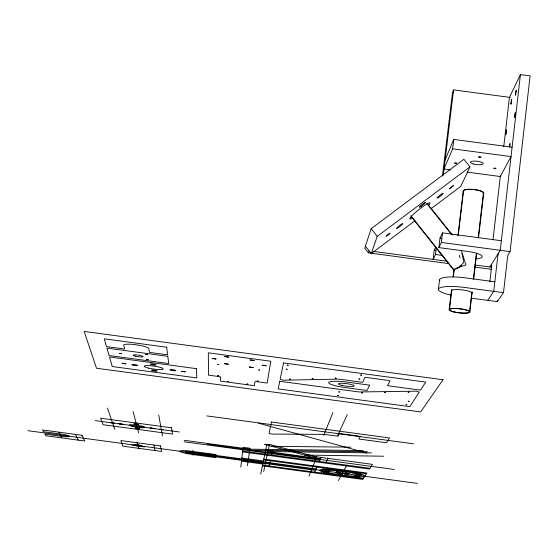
<?xml version="1.0" encoding="UTF-8"?>
<svg xmlns="http://www.w3.org/2000/svg" width="558" height="558" viewBox="0 0 558 558"><rect width="100%" height="100%" fill="white"/><g stroke="black" fill="none" stroke-linecap="round" stroke-linejoin="round"><path stroke-width="0.84" d="M509.287 146.991L510.033 143.525L509.761 147.131M471.573 298.195L497.269 301.641L503.497 292.664L507.348 258.961A3.934 0.432 -82 0 1 508.317 254.329L510.075 251.609L530.1 75.895L520.433 74.612L500.261 250.298L489.847 266.982M497.269 301.641L497.422 300.26M469.536 311.789L471.852 291.987M473.358 279.07L476.379 253.241M478.192 237.736L483.423 192.963M469.864 311.824L472.18 292.015M473.686 279.105L476.706 253.269M478.513 237.771L483.744 192.991M493 239.731L500.387 175.819M503.762 146.552L509.454 97.308L520.433 74.612M489.854 281.769L491.514 267.352A3.836 0.391 -82.1 0 0 491.452 264.422M240.777 467.116L243.107 447.314L249.97 448.241L247.452 465.7M449.49 309.474L451.84 289.693M453.368 276.789L454.289 269.047M458.264 235.504L463.572 190.78M476.023 258.842A16.259 3.627 6.4 0 0 481.652 255.585A16.259 3.627 6.4 0 0 467.981 251.484L438.881 247.592L440.018 238.133L442.55 232.867L501.363 240.728M438.881 247.592L441.406 242.423L442.55 232.867M450.836 169.925L444.015 169.011L452.636 148.826L453.766 139.423L512.105 147.186M438.393 289.337L439.523 279.9M449.169 309.432L451.513 289.644M453.047 276.747L453.961 269.005M457.944 235.462L463.252 190.738M442.438 176.042L452.51 92.579L453.549 89.894L510.389 97.434M435.728 247.054L434.229 250.165L433.12 259.393L435.512 254.49L436.328 247.71M443.261 175.233L453.549 89.894M260.732 474.084L266.822 444.37M263.676 471.475L269.5 444.391L316.77 457.037L308.944 476.093M269.054 465.965L270.26 460.769M271.6 454.993L272.555 450.864L265.685 449.936M430.902 208.818L460.72 186.442L469.975 166.87L463.879 159.281L371.161 228.71L364.737 248.205L368.406 252.844L448.597 263.578M368.406 252.844L369.096 250.821M365.413 246.162L371.265 253.576L377.236 236.39L469.975 166.87M323.724 435.373L332.924 412.578M445.11 159.93L453.766 139.423M314.761 472.152L316.93 467.081M319.343 461.452L321.066 457.427M337.743 435.449L347.257 414.517M321.241 473.024L323.549 467.981M326.116 462.366L327.944 458.355M338.413 480.536L346.804 465.163M487.706 300.357L493.732 291.36L497.603 257.656A3.934 0.412 -82.1 0 1 498.559 253.025M464.409 260.077L465.853 264.938L456.479 268.147L454.1 269.57L454.072 270.407M327.783 472.347L326.688 472.354M339.676 475.032L340.589 475.011M344.76 471.447L344.983 471.377M358.473 474.495L357.127 474.154L357.545 474.112M358.048 476.595L359.171 476.581M371.265 253.576L414.95 220.787M119.642 353.381L121.581 353.667M121.56 353.716L119.656 353.451M461.124 265.28L463.363 262.992L463.335 259.156M460.796 265.469L460.245 265.761M360.663 375.004L361.612 375.115M361.619 375.178L360.691 375.074M358.927 378.938L359.868 379.056L358.94 379.001M217.822 364.444L218.743 364.562M218.729 364.625L217.829 364.507M384.699 392.434L385.613 392.553M385.599 392.609L384.706 392.497M408.17 392.128L409.098 392.239L408.163 392.176M258.772 369.961L259.7 370.08L258.779 370.024M288.2 365.295L287.265 365.176L288.214 365.239M409.056 401.383L408.191 401.216L409.077 401.328M286.387 369.166L287.321 369.291L286.4 369.236M257.259 381.023L258.159 381.142L257.28 381.086M289.637 379.028L290.537 379.203L289.665 379.098M312.159 378.575L313.066 378.694M313.052 378.756L312.166 378.645M335.149 378.115L336.069 378.233M336.007 378.303L335.156 378.185M338.797 391.862L339.683 391.974L338.804 391.925M337.395 395.392L338.274 395.51M338.253 395.566L337.416 395.462M361.696 392.797L362.602 392.853M362.574 392.916L361.744 392.818M218.492 375.855L217.627 375.729L218.52 375.799M406.029 404.648L406.894 404.752M406.866 404.815L406.036 404.71M325.719 471.901L324.896 472.047M326.493 472.333L327.42 472.201M228.062 381.526L227.211 381.4L228.096 381.47M342.166 472.661L343.163 472.835L342.2 472.724M341.636 473.637L342.626 473.805L341.642 473.679M247.02 384.016L247.891 384.134L247.013 384.071M357.12 476.155L356.088 476.176L357.336 476.518M345.025 471.468L344.635 471.447M340.338 474.998L339.676 475.06M341.817 475.472L342.745 475.444L341.691 475.137M359.394 474.6L360.238 474.558L359.736 474.349M342.982 470.959L342.228 471.112M328.027 470.331L328.774 470.289L327.853 470.324M324.979 471.838L324.533 471.929L325.579 472.207M342.326 470.931L341.859 470.966L342.563 471.203M359.952 474.614L360.426 474.572L359.882 474.384M356.374 476.12L355.906 476.176L356.381 476.33M342.389 470.931L342.793 470.945M324.833 471.838L325.823 471.915M360.098 474.649L359.485 474.6M342.005 475.486L342.926 475.472L342.507 475.311M356.227 476.086L356.583 476.12M358.145 476.602L358.85 476.651M340.059 474.963L340.973 475.039M358.571 476.623L358.989 476.539L357.413 476.162M269.5 444.391L264.408 444.342L311.685 456.953L316.77 457.037M271.767 446.309L350.884 447.16M363.188 450.564L249.838 449.176L184.161 440.297M254.043 450.285L367.387 451.729M371.565 452.88L267.024 451.506L320.508 458.732M328.181 470.338L327.762 470.317M304.598 455.063L383.618 456.221M356.464 476.086L357.532 476.197M357.783 474.077L358.264 474.133M344.419 471.475L344.042 471.426M357.88 474.077L358.564 474.16M326.311 469.801L326.695 469.857M344.321 471.468L343.735 471.391M326.416 469.808L327.002 469.885M327.839 470.345L327.044 470.261M341.991 475.514L341.622 475.458M340.715 474.998L341.077 475.053M343.031 470.938L343.393 471.001M358.006 476.616L357.308 476.532M341.775 475.493L340.973 475.395M343.261 470.959L343.847 471.036M359.017 474.586L358.55 474.523M325.893 471.901L326.472 471.977M326.981 469.864L328.188 470.059M326.304 472.333L325.837 472.27M341.161 475.039L341.74 475.123M343.533 471.391L342.954 471.308M452.51 92.579L453.089 92.656M452.636 148.826L511.023 156.596L500.303 176.516L467.039 172.08M440.018 238.133L441.232 238.294M441.406 242.423L510.075 251.609M434.229 250.165L435.645 250.361M435.512 254.49L442.682 255.445M373.163 251.365L447.3 261.29M474.879 264.98L491.57 267.212M474.53 267.052L491.563 269.333M494.827 281.804L465.553 277.877A23.471 4.938 6.5 0 0 439.871 280.869M503.497 292.664L464.43 287.433A23.485 4.841 6.5 0 0 439.453 288.074A23.485 4.841 6.5 0 0 450.766 295.07M206.844 415.912L413.597 443.833M95.209 420.599L179.271 431.962M315.333 456.646L372.479 464.375L369.445 469.062L242.57 451.896M207.325 444.189L394.339 469.48M184.314 441.831L319.894 460.169M242.667 451.08L369.94 468.295M263.808 459.095L366.871 473.038L362.742 479.406L262.427 465.832M263.648 459.876L366.39 473.777M241.844 458.055L263.418 460.971M185.277 451.283L316.121 468.985M27.9 430.685L417.398 483.388M185.423 452.691L315.556 470.303M241.481 461.138L262.797 464.026M262.581 465.086L363.202 478.701M358.982 474.209L359.352 474.244M326.946 470.227L326.472 470.171M326.339 471.977L327.79 472.333M343.707 471.043L344.188 471.091M357.838 476.239L358.515 476.337M341.008 475.381L340.289 475.242M343.114 471.308L342.131 471.126M325.774 472.242L325.3 472.18M340.91 475.36L340.533 475.318M341.789 475.151L342.438 475.256M359.289 474.258L359.764 474.328M327.616 469.975L328.557 470.164L328.146 470.08M344.112 471.105L344.753 471.217M342.919 471.273L342.535 471.224M359.387 474.279L360.022 474.391M326.549 470.164L325.984 470.073M344.202 471.126L344.67 471.196M358.083 474.426L357.392 474.293M326.451 470.143L325.488 469.857L326.039 470.052M340.533 475.297L340.01 475.2M356.757 476.413L356.388 476.365M325.307 472.152L324.944 472.096M358.487 476.358L359.171 476.567M258.41 423.145L366.62 453.005M426.884 203.056L452.21 234.799M427.142 203.893L451.785 234.785M410.862 215.667L453.891 269.765M411.148 216.539L453.849 270.239M371.161 228.71L377.236 236.39M58.918 432.157L61.819 437.472M75.421 434.41L78.232 440.143M461.278 250.354L463.475 257.05M107.471 408.093L114.788 429.43M463.879 258.34L463.74 257.908M464.214 259.428L464.075 258.989M461.947 253.632L463.217 258.57M137.156 441.985L139.102 449.037M133.097 411.553L138.614 432.652M153.882 445.026L155.082 450.543M158.73 415.012L162.455 435.875M192.775 450.264L193.138 455.244M209.306 453.654L209.341 456.793M412.564 217.955A12.96 1.611 -38.5 0 1 412.306 215.36A12.96 1.611 -38.5 0 1 426.2 204.361A12.96 1.611 -38.5 0 1 428.265 205.525M451.694 291.478A10.442 2.148 6.5 0 1 461.424 289.818A10.442 2.148 6.5 0 1 471.852 293.578M463.314 191.471A10.351 2.609 6.2 0 1 473.749 189.497A10.351 2.609 6.2 0 1 483.521 193.675M463.628 191.492A10.023 2.525 6.2 0 1 473.742 189.574A10.023 2.525 6.2 0 1 483.207 193.626M461.159 265.392A8.516 4.331 -36.2 0 1 460.817 265.587M459.625 266.989A10.316 2.713 -31.8 0 1 458.341 267.561M455.879 269.151A10.044 0.83 -28 0 1 460.985 266.103M459.311 255.229A42.694 9.088 78.1 0 1 460.043 257.81M463.091 258.612A28.067 24.615 -68.5 0 1 463.203 259.191M516.269 90.563L515.466 95.23L516.178 90.117L516.269 90.563M514.539 116.838L514.622 117.466L515.376 112.291L514.539 116.838M138.747 424.457L134.032 423.822L138.747 424.457M510.919 103.676L510.995 104.276L511.728 99.226L510.919 103.676M449.392 188.771L453.459 185.612L449.392 188.771M139.8 428.621L135.155 427.993L139.8 428.621M215.883 454.54L215.834 457.672L193.089 454.596A13.197 1.555 7.9 0 1 179.899 451.241A13.197 1.555 7.9 0 1 192.859 451.429L215.883 454.54M505.736 134.164L505.813 134.785L506.538 129.77L505.736 134.164M220.668 377.236L220.563 381.135L254.434 385.704L254.936 381.86A2.881 0.446 7.7 0 1 257.852 381.805L267.149 383.053L270.811 361.235L208.315 352.816L208.532 375.157L217.822 376.406A2.881 0.446 7.8 0 1 220.668 377.236M150.2 428.007L154.88 428.684L150.242 427.972M159.762 429.311L162.88 429.758L159.769 429.297M323.256 471.733C330.517 473.993 331.02 471.482 323.256 471.733M181.608 371.314L185.416 371.851L181.622 371.3M324.205 469.683C331.473 471.977 332.031 469.418 324.205 469.683M338.413 474.858C345.576 477.104 346.127 474.607 338.413 474.858M271.411 422.008L269.082 433.371L271.711 434.089L324.351 434.361L338.057 436.21L339.292 433.51L360.273 436.342L358.836 439.02L386.478 442.752L389.575 437.967L271.411 422.008M279.76 381.274L278.198 388.905L409.844 406.656L419.253 392.114L416.275 391.179L359.945 391.946A2.929 0.453 7.2 0 1 357.845 391.8L279.76 381.274M283.52 362.944L280.172 379.266L283.297 380.2L337.918 379.133A3.006 0.481 7.3 0 1 340.073 379.287L362.672 382.328L364.758 377.759A3.055 0.495 7.2 0 1 368.001 377.696L387.161 380.277A3.055 0.495 7.1 0 1 389.937 381.149L387.503 385.676L420.544 390.126L425.74 382.09L283.52 362.944M212.124 358.466L216.12 359.024L212.166 358.424M386.15 236.174C391.207 233.886 391.367 230.705 386.15 236.174M224.769 356.548L228.815 357.12L224.79 356.527M454.596 163.041C457.086 164.652 457.769 162.19 454.617 163.006M224.511 363.676L228.473 364.235L224.532 363.656M354.637 475.981C361.849 478.206 362.4 475.814 354.693 475.939M355.858 473.965C363.07 476.253 363.704 473.693 355.858 473.965M493.872 168.272C496.327 169.876 497.059 167.421 493.893 168.244M250.068 359.959L254.106 360.524L250.068 359.959M249.3 367.018L253.262 367.576L249.3 367.018M262.204 365.211L266.201 365.769L262.204 365.211M122.083 363.272L125.885 363.851L122.083 363.272M327.127 470.08L326.158 472.124L341.301 475.249L357.538 476.372L358.78 474.363L343.512 471.189L327.127 470.08M369.619 385.153L367.045 390.488L345.186 387.545A17.807 2.811 7.3 0 1 328.662 382.474A17.807 2.811 7.3 0 1 347.39 382.16L369.619 385.153M111.007 422.706L114.125 423.166L111.021 422.692M335.839 472.745L340.199 473.33L335.839 472.745M336.341 471.761L340.722 472.354L336.341 471.761M119.007 423.773L123.674 424.471L119.028 423.752M344.195 473.875L348.555 474.46L344.195 473.875M344.739 472.898L349.113 473.491L344.739 472.898M443.017 379.74L420.648 411.937L96.499 368.224L84.167 331.431L443.017 379.74M145.464 354.386L147.417 354.707L145.464 354.386M146.398 359.429L148.323 359.743L146.412 359.415M137.903 444.684L131.939 445.2L144.62 446.916L137.903 444.684M166.675 347.209L104.269 338.811L106.515 346.602L124.643 349.043L123.723 345.214A12.688 2.058 8.2 0 1 135.824 344.753A12.688 2.058 8.2 0 1 148.826 348.597L149.481 352.391L167.623 354.832L166.675 347.209M167.805 356.304L106.941 348.101L109.082 355.523L168.697 363.551L167.805 356.304M196.409 368.657L109.494 356.946L112.249 366.529L196.821 377.933L196.409 368.657M171.599 427.798L100.593 418.2L103.056 424.715L172.492 434.103L171.599 427.798M82.019 435.303L42.45 429.946L43.496 431.704L59.88 433.915A9.179 1.074 8.3 0 1 69.59 436.321A9.179 1.074 8.3 0 1 61.164 436.265L44.919 434.068L45.937 435.77L84.69 441.015L82.019 435.303M160.488 445.919L120.877 440.562L122.753 446.163L161.548 451.415L160.488 445.919M420.99 206.467A3.934 0.495 -38.5 0 0 425.475 202.394A3.934 0.495 -38.5 0 0 420.683 205.623A3.934 0.495 -38.5 0 0 420.99 206.467M438.679 197.351A3.885 0.481 -38.5 0 0 443.136 193.319A3.885 0.481 -38.5 0 0 438.435 196.486A3.885 0.481 -38.5 0 0 438.679 197.351M398.272 227.664A3.885 0.481 -38.4 0 0 402.66 223.674A3.885 0.481 -38.4 0 0 397.889 226.89A3.885 0.481 -38.4 0 0 398.272 227.664M473.498 164.031A6.452 1.709 6.1 0 0 483.319 163.62A6.452 1.709 6.1 0 0 473.895 161.095A6.452 1.709 6.1 0 0 473.498 164.031M479.057 157.251A1.304 0.349 6.1 0 0 481.038 157.168A1.304 0.349 6.1 0 0 479.134 156.652A1.304 0.349 6.1 0 0 479.057 157.251M135.517 356.206A4.952 0.781 8.2 0 0 143.029 356.625A4.952 0.781 8.2 0 0 135.852 354.881A4.952 0.781 8.2 0 0 135.517 356.206M132.769 426.5A7.882 0.997 8.1 0 0 144.738 427.365A7.882 0.997 8.1 0 0 133.306 424.84A7.882 0.997 8.1 0 0 132.769 426.5M136.215 445.696A3.669 0.432 8 0 0 141.781 446.121A3.669 0.432 8 0 0 136.459 444.977A3.669 0.432 8 0 0 136.215 445.696M189.748 453.159A5.866 0.691 7.9 0 0 198.774 453.856A5.866 0.691 7.9 0 0 190.404 452.043A5.866 0.691 7.9 0 0 189.748 453.159M329.848 473.819A22.606 2.651 7.4 0 0 364.779 476.267A22.606 2.651 7.4 0 0 332.61 469.55A22.606 2.651 7.4 0 0 329.848 473.819M341.887 471.28A2.964 0.349 7.4 0 0 346.448 471.587A2.964 0.349 7.4 0 0 342.207 470.708A2.964 0.349 7.4 0 0 341.887 471.28M148.581 368.12A9.626 1.486 8.1 0 0 163.257 368.971A9.626 1.486 8.1 0 0 149.384 365.636A9.626 1.486 8.1 0 0 148.581 368.12M152.725 370.777A2.86 0.439 8.1 0 0 157.084 371.035A2.86 0.439 8.1 0 0 152.948 370.045A2.86 0.439 8.1 0 0 152.725 370.777M133.174 365.183A2.888 0.446 8.2 0 0 137.547 365.434A2.888 0.446 8.2 0 0 133.355 364.43A2.888 0.446 8.2 0 0 133.174 365.183M151.664 364.66A2.916 0.453 8.1 0 0 156.101 364.911A2.916 0.453 8.1 0 0 151.895 363.9A2.916 0.453 8.1 0 0 151.664 364.66M171.229 370.31A2.888 0.446 8 0 0 175.651 370.568A2.888 0.446 8 0 0 171.501 369.57A2.888 0.446 8 0 0 171.229 370.31M341.914 385.369A7.917 1.249 7.3 0 0 354.114 385.927A7.917 1.249 7.3 0 0 342.814 383.304A7.917 1.249 7.3 0 0 341.914 385.369M454.038 311.964A10.456 2.065 6.6 0 0 469.878 312.02A10.456 2.065 6.6 0 0 454.568 308.428A10.456 2.065 6.6 0 0 454.038 311.964M454.205 311.929A10.128 2.002 6.6 0 0 469.557 311.978A10.128 2.002 6.6 0 0 454.721 308.504A10.128 2.002 6.6 0 0 454.205 311.929"/></g></svg>
